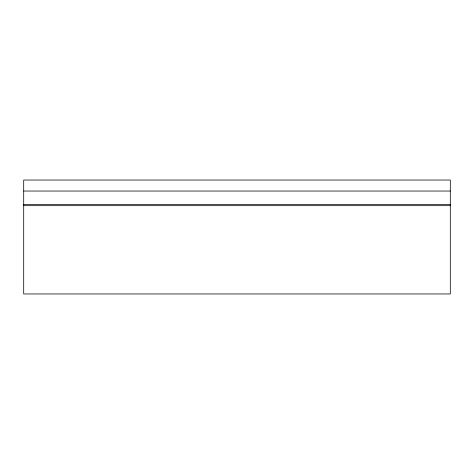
<?xml version="1.0" encoding="UTF-8"?>
<svg xmlns="http://www.w3.org/2000/svg" width="474" height="474" viewBox="0 0 474 474"><rect width="100%" height="100%" fill="white"/><g stroke="black" fill="none" stroke-linecap="round" stroke-linejoin="round"><path stroke-width="0.71" d="M23.7 191.04L23.7 180.037L450.3 180.037L450.3 293.963L23.7 293.963L23.7 191.04L450.3 191.04M23.7 204.395L450.3 204.395L450.3 205.686L23.7 205.686"/></g></svg>
